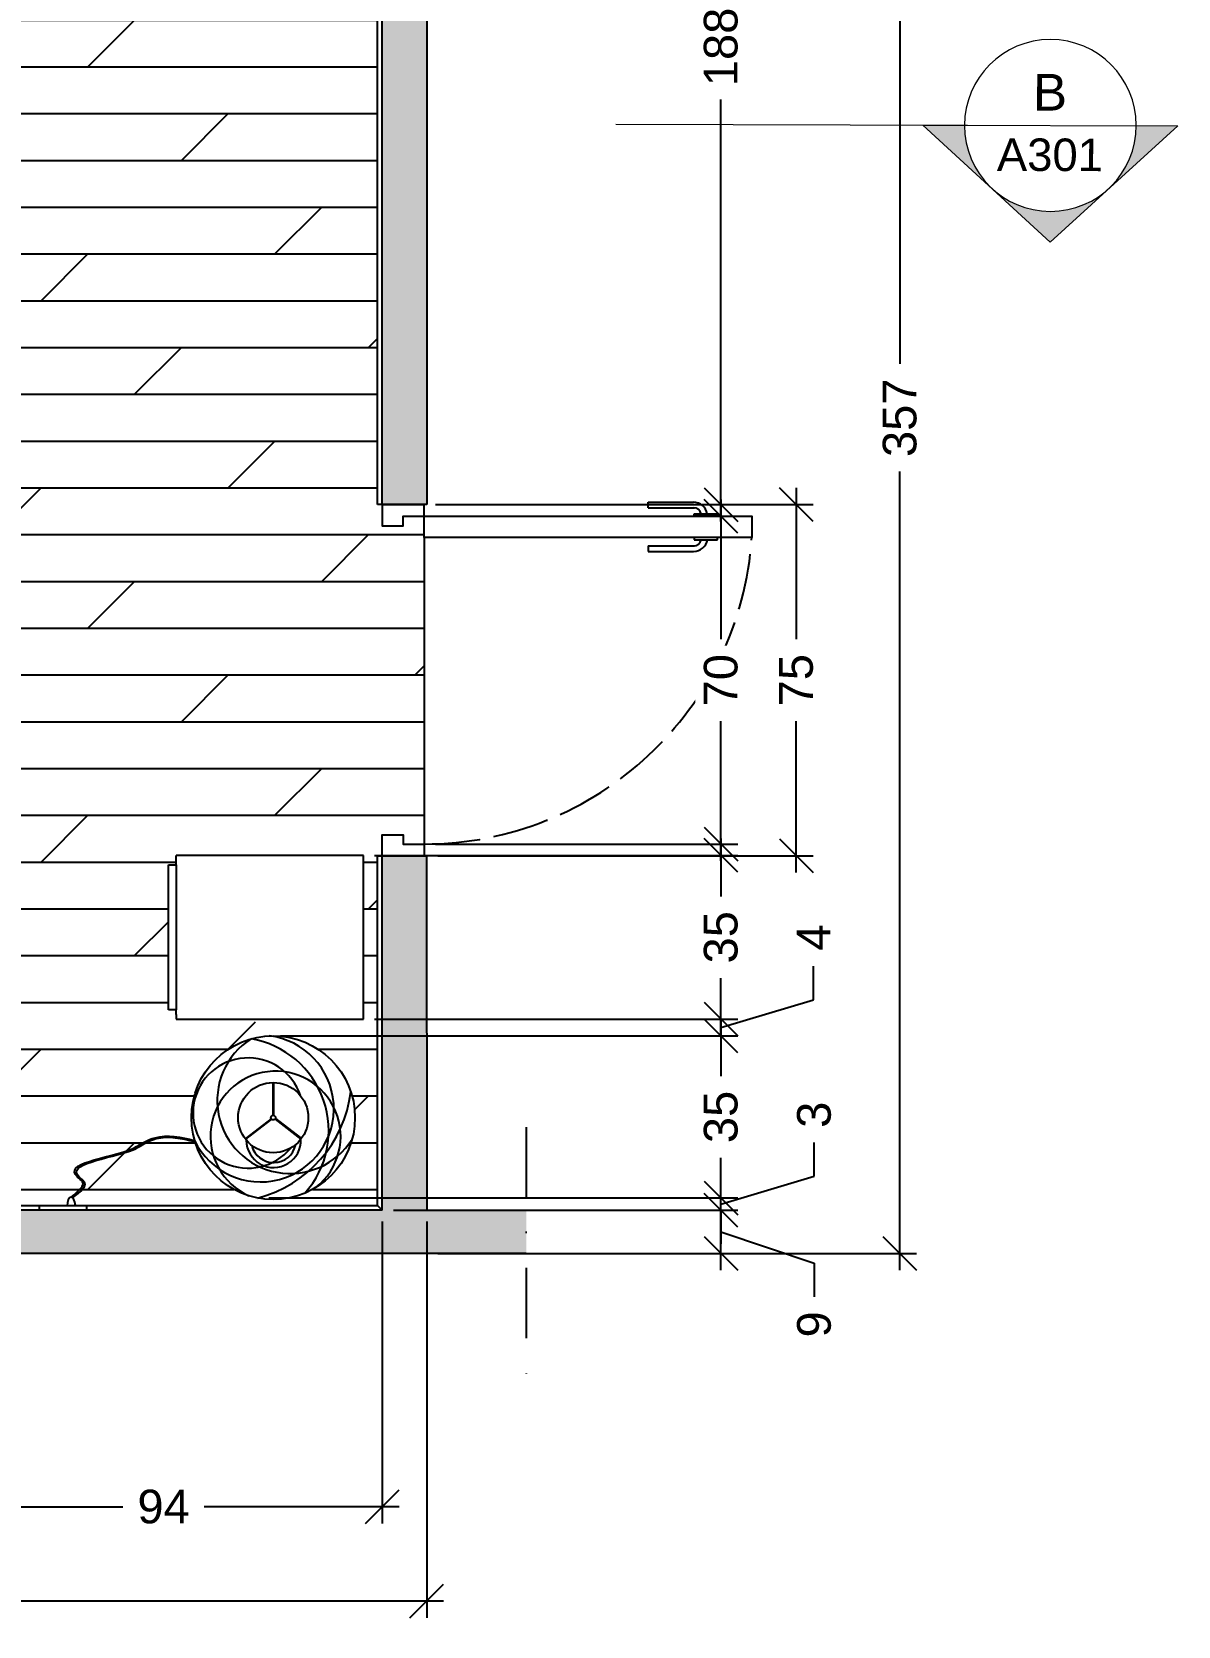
# Model space of a CAD drawing. Header units: inches. Extents: x -368 to 1609, y -918 to 873.
# Drawn here: x 508 to 753.1, y 226.7 to 567.5 of the extents above; entities that cross this region are included whole.
import ezdxf

# ---------------------------------------------------------------- set-up
doc = ezdxf.new("R2010")
doc.units = ezdxf.units.IN
doc.header["$MEASUREMENT"] = 0
doc.linetypes.add('ACAD_ISO02W100', pattern=[15, 12, -3])
doc.linetypes.add('DASHDOT', pattern=[1, 0.5, -0.25, 0, -0.25])
doc.layers.add('A-ANNO-SYMB', color=3, linetype='Continuous', lineweight=18)
doc.styles.add('ARIAL', font='Arial.ttf')
doc.styles.get("Standard").update_dxf_attribs({"font": 'Arial.ttf'})
doc.dimstyles.new('TICK_36', dxfattribs={"dimtxt": 3.6, "dimasz": 3.6, "dimexe": 1.8, "dimexo": 1.2, "dimgap": 1.8, "dimtad": 0, "dimdec": 0, "dimzin": 0, "dimdsep": 46, "dimtxsty": 'ARIAL', "dimblk": 'OBLIQUE', "dimcen": 1.8, "dimdle": 1.8, "dimclrd": 256, "dimclrt": 256, "dimadec": 0, "dimazin": 0, "dimtfac": 1, "dimtdec": 0, "dimtmove": 1, "dimatfit": 3, "dimldrblk": 'OPEN90', "dimfxl": 1, "dimtfill": 1, "dimtolj": 1, "dimtzin": 0, "dimarcsym": 0})

# ---------------------------------------------------------------- blocks, each defined once
blk = doc.blocks.new('Sezioni')
h = blk.add_hatch(color=256)
h.dxf.hatch_style = 1
h.paths.add_polyline_path([(52264, 47220.9), (52417.6, 47220.9, -1), (53052.6, 47220.9), (53206.2, 47220.9), (52735.1, 47651.7)])
blk.add_lwpolyline([(52264, 47220.9), (53206.2, 47220.9), (52735.1, 47651.7)], close=True)
blk.add_circle((52735.1, 47220.9), 317.5)
blk = doc.blocks.new('_Oblique')
at = {"color": 0, "linetype": 'ByBlock', "lineweight": -2}
blk.add_line((-0.5, -0.5), (0.5, 0.5), dxfattribs=at)
blk = doc.blocks.new('*D36')
at = {"color": 0, "lineweight": -2, "transparency": 16777216}
for p, q in [((592.46, 313.18), (592.46, 228.41)), ((260.44, 274.53), (260.44, 228.41))]:
    blk.add_line(p, q, dxfattribs=at)
at = {"lineweight": -2, "transparency": 16777216}
for p, q in [((256.84, 232.01), (414.99, 232.01)), ((596.06, 232.01), (437.91, 232.01))]:
    blk.add_line(p, q, dxfattribs=at)
at = {"layer": 'Defpoints', "color": 0, "transparency": 16777216}
for p in [(592.46, 315.58), (260.44, 276.93), (592.46, 232.01)]:
    blk.add_point(p, dxfattribs=at)
at = {"lineweight": -2, "transparency": 16777216, "xscale": 7.2, "yscale": 7.2, "zscale": 7.2, "rotation": 180}
blk.add_blockref('_Oblique', (260.44, 232.01), dxfattribs=at)
at = {"lineweight": -2, "transparency": 16777216, "xscale": 7.2, "yscale": 7.2, "zscale": 7.2}
blk.add_blockref('_Oblique', (592.46, 232.01), dxfattribs=at)
at = {"transparency": 16777216, "insert": (426.45, 232.01), "char_height": 7.2, "attachment_point": 5, "style": 'ARIAL', "bg_fill": 3, "box_fill_scale": 1.25, "bg_fill_color": 256, "bg_fill_true_color": 13158600, "bg_fill_transparency": 0}
blk.add_mtext('\\A1;332', dxfattribs=at)
blk = doc.blocks.new('_Open90')
at = {"color": 0, "linetype": 'ByBlock', "lineweight": -2}
for p, q in [((-0.5, 0.5), (0, 0)), ((0, 0), (-1, 0)), ((0, 0), (-0.5, -0.5))]:
    blk.add_line(p, q, dxfattribs=at)
blk = doc.blocks.new('*D40')
at = {"color": 0, "lineweight": -2, "transparency": 16777216}
for p, q in [((582.96, 313.18), (582.96, 248.58)), ((489.45, 303.57), (489.45, 248.58))]:
    blk.add_line(p, q, dxfattribs=at)
at = {"lineweight": -2, "transparency": 16777216}
for p, q in [((485.85, 252.18), (527.5, 252.18)), ((586.56, 252.18), (544.91, 252.18))]:
    blk.add_line(p, q, dxfattribs=at)
at = {"layer": 'Defpoints', "color": 0, "transparency": 16777216}
for p in [(582.96, 315.58), (489.45, 305.97), (582.96, 252.18)]:
    blk.add_point(p, dxfattribs=at)
at = {"lineweight": -2, "transparency": 16777216, "xscale": 7.2, "yscale": 7.2, "zscale": 7.2, "rotation": 180}
blk.add_blockref('_Oblique', (489.45, 252.18), dxfattribs=at)
at = {"lineweight": -2, "transparency": 16777216, "xscale": 7.2, "yscale": 7.2, "zscale": 7.2}
blk.add_blockref('_Oblique', (582.96, 252.18), dxfattribs=at)
at = {"transparency": 16777216, "insert": (536.2, 252.18), "char_height": 7.2, "attachment_point": 5, "style": 'ARIAL', "bg_fill": 3, "box_fill_scale": 1.25, "bg_fill_color": 256, "bg_fill_true_color": 13158600, "bg_fill_transparency": 0}
blk.add_mtext('\\A1;94', dxfattribs=at)
blk = doc.blocks.new('*D41')
at = {"lineweight": -2, "transparency": 16777216}
for p, q in [((693.63, 667.22), (693.63, 496.48)), ((693.63, 302.74), (693.63, 473.47))]:
    blk.add_line(p, q, dxfattribs=at)
at = {"color": 0, "lineweight": -2, "transparency": 16777216}
for p, q in [((585.36, 663.62), (697.23, 663.62)), ((594.86, 306.34), (697.23, 306.34))]:
    blk.add_line(p, q, dxfattribs=at)
at = {"layer": 'Defpoints', "color": 0, "transparency": 16777216}
for p in [(582.96, 663.62), (693.63, 663.62), (592.46, 306.34)]:
    blk.add_point(p, dxfattribs=at)
at = {"lineweight": -2, "transparency": 16777216, "xscale": 7.2, "yscale": 7.2, "zscale": 7.2}
for p, rotation in [((693.63, 663.62), 90), ((693.63, 306.34), 270)]:
    blk.add_blockref('_Oblique', p, dxfattribs=dict(at, rotation=rotation))
at = {"transparency": 16777216, "insert": (693.63, 484.98), "char_height": 7.2, "attachment_point": 5, "rotation": 90, "style": 'ARIAL', "bg_fill": 3, "box_fill_scale": 1.25, "bg_fill_color": 256, "bg_fill_true_color": 13158600, "bg_fill_transparency": 0}
blk.add_mtext('\\A1;357', dxfattribs=at)
blk = doc.blocks.new('*D42')
at = {"lineweight": -2, "transparency": 16777216}
for p, q in [((655.37, 302.74), (655.37, 319.18)), ((655.37, 310.96), (675.31, 304.28)), ((675.31, 304.28), (675.31, 297.08))]:
    blk.add_line(p, q, dxfattribs=at)
at = {"color": 0, "lineweight": -2, "transparency": 16777216}
for p, q in [((594.86, 315.58), (658.97, 315.58)), ((594.86, 306.34), (658.97, 306.34))]:
    blk.add_line(p, q, dxfattribs=at)
at = {"layer": 'Defpoints', "color": 0, "transparency": 16777216}
for p in [(592.46, 315.58), (655.37, 315.58), (592.46, 306.34)]:
    blk.add_point(p, dxfattribs=at)
at = {"lineweight": -2, "transparency": 16777216, "xscale": 7.2, "yscale": 7.2, "zscale": 7.2}
for p, rotation in [((655.37, 315.58), 90), ((655.37, 306.34), 270)]:
    blk.add_blockref('_Oblique', p, dxfattribs=dict(at, rotation=rotation))
at = {"transparency": 16777216, "insert": (675.31, 291.17), "char_height": 7.2, "attachment_point": 5, "rotation": 90, "style": 'ARIAL', "bg_fill": 3, "box_fill_scale": 1.25, "bg_fill_color": 256, "bg_fill_true_color": 13158600, "bg_fill_transparency": 0}
blk.add_mtext('\\A1;9', dxfattribs=at)
blk = doc.blocks.new('*D43')
at = {"lineweight": -2, "transparency": 16777216}
for p, q in [((655.37, 356.43), (655.37, 344.22)), ((655.37, 314.59), (655.37, 326.8))]:
    blk.add_line(p, q, dxfattribs=at)
at = {"color": 0, "lineweight": -2, "transparency": 16777216}
for p, q in [((561.19, 352.83), (658.97, 352.83)), ((558.72, 318.19), (658.97, 318.19))]:
    blk.add_line(p, q, dxfattribs=at)
at = {"layer": 'Defpoints', "color": 0, "transparency": 16777216}
for p in [(558.79, 352.83), (556.32, 318.19), (655.37, 318.19)]:
    blk.add_point(p, dxfattribs=at)
at = {"lineweight": -2, "transparency": 16777216, "xscale": 7.2, "yscale": 7.2, "zscale": 7.2}
for p, rotation in [((655.37, 352.83), 90), ((655.37, 318.19), 270)]:
    blk.add_blockref('_Oblique', p, dxfattribs=dict(at, rotation=rotation))
at = {"transparency": 16777216, "insert": (655.37, 335.51), "char_height": 7.2, "attachment_point": 5, "rotation": 90, "style": 'ARIAL', "bg_fill": 3, "box_fill_scale": 1.25, "bg_fill_color": 256, "bg_fill_true_color": 13158600, "bg_fill_transparency": 0}
blk.add_mtext('\\A1;35', dxfattribs=at)
blk = doc.blocks.new('*D44')
at = {"lineweight": -2, "transparency": 16777216}
for p, q in [((675.17, 360.56), (675.17, 367.76)), ((655.37, 356.42), (655.37, 363.62)), ((655.37, 354.62), (675.17, 360.56)), ((655.37, 352.83), (655.37, 356.42)), ((655.37, 352.83), (655.37, 356.42)), ((655.37, 352.83), (655.37, 345.63))]:
    blk.add_line(p, q, dxfattribs=at)
at = {"color": 0, "lineweight": -2, "transparency": 16777216}
for p, q in [((581.32, 356.42), (658.97, 356.42)), ((562.88, 352.83), (658.97, 352.83))]:
    blk.add_line(p, q, dxfattribs=at)
at = {"layer": 'Defpoints', "color": 0, "transparency": 16777216}
for p in [(578.92, 356.42), (655.37, 356.42), (560.48, 352.83)]:
    blk.add_point(p, dxfattribs=at)
at = {"lineweight": -2, "transparency": 16777216, "xscale": 7.2, "yscale": 7.2, "zscale": 7.2}
for p, rotation in [((655.37, 356.42), 270), ((655.37, 352.83), 90)]:
    blk.add_blockref('_Oblique', p, dxfattribs=dict(at, rotation=rotation))
at = {"transparency": 16777216, "insert": (675.17, 373.87), "char_height": 7.2, "attachment_point": 5, "rotation": 90, "style": 'ARIAL', "bg_fill": 3, "box_fill_scale": 1.25, "bg_fill_color": 256, "bg_fill_true_color": 13158600, "bg_fill_transparency": 0}
blk.add_mtext('\\A1;4', dxfattribs=at)
blk = doc.blocks.new('*D45')
at = {"lineweight": -2, "transparency": 16777216}
for p, q in [((675.31, 322.87), (675.31, 330.07)), ((655.37, 318.19), (655.37, 325.39)), ((655.37, 316.88), (675.31, 322.87)), ((655.37, 315.58), (655.37, 318.19)), ((655.37, 315.58), (655.37, 318.19)), ((655.37, 315.58), (655.37, 308.38))]:
    blk.add_line(p, q, dxfattribs=at)
at = {"color": 0, "lineweight": -2, "transparency": 16777216}
for p, q in [((558.72, 318.19), (658.97, 318.19)), ((585.36, 315.58), (658.97, 315.58))]:
    blk.add_line(p, q, dxfattribs=at)
at = {"layer": 'Defpoints', "color": 0, "transparency": 16777216}
for p in [(556.32, 318.19), (655.37, 318.19), (582.96, 315.58)]:
    blk.add_point(p, dxfattribs=at)
at = {"lineweight": -2, "transparency": 16777216, "xscale": 7.2, "yscale": 7.2, "zscale": 7.2}
for p, rotation in [((655.37, 318.19), 270), ((655.37, 315.58), 90)]:
    blk.add_blockref('_Oblique', p, dxfattribs=dict(at, rotation=rotation))
at = {"transparency": 16777216, "insert": (675.31, 335.98), "char_height": 7.2, "attachment_point": 5, "rotation": 90, "style": 'ARIAL', "bg_fill": 3, "box_fill_scale": 1.25, "bg_fill_color": 256, "bg_fill_true_color": 13158600, "bg_fill_transparency": 0}
blk.add_mtext('\\A1;3', dxfattribs=at)
blk = doc.blocks.new('*D46')
at = {"lineweight": -2, "transparency": 16777216}
for p, q in [((671.48, 470.01), (671.48, 437.63)), ((671.48, 387.74), (671.48, 420.12))]:
    blk.add_line(p, q, dxfattribs=at)
at = {"color": 0, "lineweight": -2, "transparency": 16777216}
for p, q in [((594.33, 466.41), (675.08, 466.41)), ((594.83, 391.34), (675.08, 391.34))]:
    blk.add_line(p, q, dxfattribs=at)
at = {"layer": 'Defpoints', "color": 0, "transparency": 16777216}
for p in [(591.93, 466.41), (671.48, 466.41), (592.43, 391.34)]:
    blk.add_point(p, dxfattribs=at)
at = {"lineweight": -2, "transparency": 16777216, "xscale": 7.2, "yscale": 7.2, "zscale": 7.2}
for p, rotation in [((671.48, 466.41), 90), ((671.48, 391.34), 270)]:
    blk.add_blockref('_Oblique', p, dxfattribs=dict(at, rotation=rotation))
at = {"transparency": 16777216, "insert": (671.48, 428.88), "char_height": 7.2, "attachment_point": 5, "rotation": 90, "style": 'ARIAL', "bg_fill": 3, "box_fill_scale": 1.25, "bg_fill_color": 256, "bg_fill_true_color": 13158600, "bg_fill_transparency": 0}
blk.add_mtext('\\A1;75', dxfattribs=at)
blk = doc.blocks.new('*D47')
at = {"lineweight": -2, "transparency": 16777216}
for p, q in [((655.37, 395.02), (655.37, 382.63)), ((655.37, 352.82), (655.37, 365.21))]:
    blk.add_line(p, q, dxfattribs=at)
at = {"color": 0, "lineweight": -2, "transparency": 16777216}
for p, q in [((581.32, 391.42), (658.97, 391.42)), ((581.32, 356.42), (658.97, 356.42))]:
    blk.add_line(p, q, dxfattribs=at)
at = {"layer": 'Defpoints', "color": 0, "transparency": 16777216}
for p in [(578.92, 391.42), (655.37, 391.42), (578.92, 356.42)]:
    blk.add_point(p, dxfattribs=at)
at = {"lineweight": -2, "transparency": 16777216, "xscale": 7.2, "yscale": 7.2, "zscale": 7.2}
for p, rotation in [((655.37, 391.42), 90), ((655.37, 356.42), 270)]:
    blk.add_blockref('_Oblique', p, dxfattribs=dict(at, rotation=rotation))
at = {"transparency": 16777216, "insert": (655.37, 373.92), "char_height": 7.2, "attachment_point": 5, "rotation": 90, "style": 'ARIAL', "bg_fill": 3, "box_fill_scale": 1.25, "bg_fill_color": 256, "bg_fill_true_color": 13158600, "bg_fill_transparency": 0}
blk.add_mtext('\\A1;35', dxfattribs=at)
blk = doc.blocks.new('*D48')
at = {"lineweight": -2, "transparency": 16777216}
for p, q in [((655.37, 467.51), (655.37, 437.63)), ((655.37, 390.24), (655.37, 420.12))]:
    blk.add_line(p, q, dxfattribs=at)
at = {"color": 0, "lineweight": -2, "transparency": 16777216}
for p, q in [((594.33, 463.91), (658.97, 463.91)), ((594.33, 393.84), (658.97, 393.84))]:
    blk.add_line(p, q, dxfattribs=at)
at = {"layer": 'Defpoints', "color": 0, "transparency": 16777216}
for p in [(591.93, 463.91), (655.37, 463.91), (591.93, 393.84)]:
    blk.add_point(p, dxfattribs=at)
at = {"lineweight": -2, "transparency": 16777216, "xscale": 7.2, "yscale": 7.2, "zscale": 7.2}
for p, rotation in [((655.37, 463.91), 90), ((655.37, 393.84), 270)]:
    blk.add_blockref('_Oblique', p, dxfattribs=dict(at, rotation=rotation))
at = {"transparency": 16777216, "insert": (655.37, 428.88), "char_height": 7.2, "attachment_point": 5, "rotation": 90, "style": 'ARIAL', "bg_fill": 3, "box_fill_scale": 1.25, "bg_fill_color": 256, "bg_fill_true_color": 13158600, "bg_fill_transparency": 0}
blk.add_mtext('\\A1;70', dxfattribs=at)
blk = doc.blocks.new('*D49')
at = {"lineweight": -2, "transparency": 16777216}
for p, q in [((655.37, 658.21), (655.37, 575.47)), ((655.37, 462.81), (655.37, 553.05))]:
    blk.add_line(p, q, dxfattribs=at)
at = {"color": 0, "lineweight": -2, "transparency": 16777216}
for p, q in [((594.87, 654.61), (658.97, 654.61)), ((594.87, 466.41), (658.97, 466.41))]:
    blk.add_line(p, q, dxfattribs=at)
at = {"layer": 'Defpoints', "color": 0, "transparency": 16777216}
for p in [(592.47, 654.61), (655.37, 654.61), (592.47, 466.41)]:
    blk.add_point(p, dxfattribs=at)
at = {"lineweight": -2, "transparency": 16777216, "xscale": 7.2, "yscale": 7.2, "zscale": 7.2}
for p, rotation in [((655.37, 654.61), 90), ((655.37, 466.41), 270)]:
    blk.add_blockref('_Oblique', p, dxfattribs=dict(at, rotation=rotation))
at = {"transparency": 16777216, "insert": (655.37, 564.26), "char_height": 7.2, "attachment_point": 5, "rotation": 90, "style": 'ARIAL', "bg_fill": 3, "box_fill_scale": 1.25, "bg_fill_color": 256, "bg_fill_true_color": 13158600, "bg_fill_transparency": 0}
blk.add_mtext('\\A1;188', dxfattribs=at)

msp = doc.modelspace()

# ---------------------------------------------------------------- hatches: boundary and pattern name
h = msp.add_hatch(color=5)
h.dxf.hatch_style = 1
h.paths.add_polyline_path([(592.47, 681.72), (582.96, 681.72), (582.96, 663.62), (581.46, 663.62), (581.46, 654.61), (582.96, 654.61), (582.92, 466.41), (582.92, 466.41), (591.93, 466.41), (592.47, 466.41), (592.47, 548.3)])
h = msp.add_hatch()
h.set_pattern_fill('DOLMIT', color=5, scale=40)
h.paths.add_polyline_path([(489.74, 540.84), (489.74, 542.84), (498.74, 542.84), (498.74, 368.84), (489.74, 368.84), (489.74, 370.84), (296.74, 370.84), (296.74, 368.84), (287.74, 368.84), (287.74, 542.84), (296.74, 542.84), (296.74, 540.84)], flags=16)
edge = h.paths.add_edge_path(flags=0)
edge.add_line((356.05, 535.46), (356.05, 375.46))
edge.add_line((356.05, 375.46), (332.49, 375.46))
edge.add_line((332.49, 375.46), (332.49, 380.68))
edge.add_line((332.49, 380.68), (303.3, 380.68))
edge.add_arc((303.3, 386.27), 5.58, 180, 270, ccw=False)
edge.add_line((297.72, 386.27), (297.72, 448.66))
edge.add_arc((303.3, 448.66), 5.58, 90, 180, ccw=False)
edge.add_line((303.3, 454.24), (332.49, 454.24))
edge.add_line((332.49, 454.24), (332.49, 457.69))
edge.add_line((332.49, 457.69), (303.36, 457.69))
edge.add_arc((303.36, 463.27), 5.58, 180, 270, ccw=False)
edge.add_line((297.78, 463.27), (297.78, 525.67))
edge.add_arc((303.36, 525.67), 5.58, 90, 180, ccw=False)
edge.add_line((303.36, 531.25), (332.49, 531.25))
edge.add_line((332.49, 531.25), (332.49, 535.46))
edge.add_line((332.49, 535.46), (356.05, 535.46))
h.paths.add_polyline_path([(329.8, 363.79), (329.8, 323.79), (289.8, 323.79), (289.8, 363.79)], flags=16)
h.paths.add_polyline_path([(538.92, 390.86), (578.92, 390.86), (578.92, 355.86), (538.92, 355.86), (538.92, 356.86), (538.92, 357.86), (537.22, 357.86), (537.22, 388.86), (538.92, 388.86)], flags=16)
edge = h.paths.add_edge_path(flags=16)
edge.add_arc((559.64, 335.36), 17.49, 0, 360)
edge = h.paths.add_edge_path(flags=0)
edge.add_arc((563.28, 339.03), 15.61, 122.2996, 147.6616, ccw=False)
edge.add_arc((551.56, 332.55), 19.95, 28.2931, 80.2433, ccw=False)
edge.add_arc((560.14, 331.37), 13.93, -17.5797, 49.818, ccw=False)
edge.add_arc((563.28, 339.03), 15.61, 273.7737, 310.5245, ccw=False)
edge.add_arc((556.95, 337.28), 15.66, 235.5962, 297.9972, ccw=False)
edge.add_arc((560.14, 331.37), 13.93, 197.4314, 210.2193, ccw=False)
edge.add_arc((554.28, 336.35), 11.79, 110.8156, 230.9541, ccw=False)
edge = h.paths.add_edge_path(flags=0)
edge.add_arc((559.64, 335.36), 7.5, 322.3612, 360, ccw=False)
edge.add_arc((559.73, 330.55), 5.85, -180.0712, 2.2763, ccw=False)
edge.add_arc((559.64, 335.36), 7.5, 180, 219.8439, ccw=False)
edge.add_arc((559.64, 335.36), 7.5, 0, 180, ccw=False)
edge = h.paths.add_edge_path(flags=0)
edge.add_arc((559.64, 335.36), 0.5, 0, 360)
edge = h.paths.add_edge_path(flags=17)
edge.add_line((574.45, 654.61), (509.89, 654.61))
edge.add_arc((580.37, 654.77), 70.48, 180.1324, 265.1843)
edge.add_line((574.45, 584.54), (574.45, 654.61))
h.paths.add_polyline_path([(295.07, 598.68), (295.07, 600.68), (333.02, 600.68), (333.02, 599.68), (332.07, 599.68), (332.07, 598.68)], flags=16)
h.paths.add_polyline_path([(295.07, 599.68), (295.07, 600.68), (333.02, 600.68), (333.02, 599.68), (372.07, 599.68), (372.07, 649.68), (294.07, 649.68), (294.07, 599.68)], flags=16)
h.paths.add_polyline_path([(439.73, 320.2), (440.16, 320.23), (440.59, 320.2), (441.02, 320.13), (441.41, 320.01), (441.77, 319.85), (442.08, 319.65), (442.33, 319.42), (442.51, 319.17), (442.62, 318.9), (442.66, 318.62), (437.66, 318.62), (437.7, 318.9), (437.81, 319.17), (438, 319.42), (438.25, 319.65), (438.55, 319.85), (438.91, 320.01), (439.31, 320.13)], flags=16)
edge = h.paths.add_edge_path()
edge.add_line((491.45, 325.58), (491.45, 316.58))
edge.add_line((491.45, 316.58), (581.94, 316.58))
edge.add_line((581.94, 316.58), (581.94, 391.34))
edge.add_line((581.94, 391.34), (582.92, 391.34))
edge.add_line((582.92, 391.34), (582.92, 395.84))
edge.add_line((582.92, 395.84), (587.42, 395.84))
edge.add_line((587.42, 395.84), (587.42, 393.84))
edge.add_line((587.42, 393.84), (591.93, 393.84))
edge.add_line((591.93, 393.84), (591.93, 459.41))
edge.add_line((591.93, 459.41), (591.93, 463.91))
edge.add_line((591.93, 463.91), (587.42, 463.91))
edge.add_line((587.42, 463.91), (587.42, 461.91))
edge.add_line((587.42, 461.91), (582.92, 461.91))
edge.add_line((582.92, 461.91), (582.92, 466.41))
edge.add_line((582.92, 466.41), (581.92, 466.41))
edge.add_line((581.92, 466.41), (581.92, 654.61))
edge.add_line((581.92, 654.61), (578.95, 654.61))
edge.add_line((578.95, 654.61), (578.95, 584.54))
edge.add_line((578.95, 584.54), (574.45, 584.54))
edge.add_arc((580.37, 654.77), 70.48, 180.1324, 265.1843, ccw=False)
edge.add_line((509.89, 654.61), (507.39, 654.61))
edge.add_line((507.39, 654.61), (507.66, 587.47))
edge.add_line((507.66, 587.47), (383.29, 587.47))
edge.add_line((383.29, 587.47), (383.29, 651.54))
edge.add_line((383.29, 651.54), (281.47, 651.54))
edge.add_line((281.47, 651.54), (281.47, 316.58))
edge.add_line((281.47, 316.58), (394.79, 316.58))
edge.add_line((394.79, 316.58), (394.79, 325.58))
edge.add_line((394.79, 325.58), (491.45, 325.58))
h.paths.add_polyline_path([(440.92, 316.58), (440.92, 318.62), (442.66, 318.62), (442.62, 318.9), (442.51, 319.17), (442.33, 319.42), (442.08, 319.65), (441.77, 319.85), (441.41, 320.01), (441.02, 320.13), (440.59, 320.2), (440.16, 320.23), (439.73, 320.2), (439.31, 320.13), (438.91, 320.01), (438.55, 319.85), (438.25, 319.65), (438, 319.42), (437.81, 319.17), (437.7, 318.9), (437.66, 318.62), (439.27, 318.62), (439.27, 316.58)])
h = msp.add_hatch(color=5)
h.dxf.hatch_style = 1
h.paths.add_polyline_path([(489.45, 314.58), (489.45, 306.34), (613.75, 306.34), (613.75, 315.58), (592.46, 315.58), (592.43, 391.34), (582.96, 391.34), (582.96, 315.58), (489.45, 315.58), (489.45, 314.58)])

# ---------------------------------------------------------------- linework, layer by layer
at = {"color": 1}
for p, q in [((592.47, 681.72), (592.47, 548.3)), ((582.96, 548.3), (582.96, 654.61)), ((582.92, 466.41), (582.96, 548.3)), ((582.96, 548.3), (582.96, 548.3)), ((592.47, 548.3), (592.47, 466.41)), ((582.92, 466.41), (591.93, 466.41)), ((583.92, 466.41), (582.92, 466.41)), ((592.47, 466.41), (582.92, 466.41)), ((582.96, 391.34), (592.43, 391.34)), ((582.96, 315.58), (582.96, 391.34)), ((582.96, 391.34), (583.96, 391.34)), ((582.96, 391.34), (592.43, 391.34)), ((592.43, 391.34), (592.46, 315.58)), ((582.96, 315.58), (489.45, 315.58)), ((592.46, 315.58), (613.75, 315.58)), ((613.75, 306.34), (489.45, 306.34))]:
    msp.add_line(p, q, dxfattribs=at)
at = {"color": 252}
for p, q in [((581.92, 466.41), (581.92, 654.61)), ((582.92, 466.41), (581.92, 466.41)), ((537.22, 358.42), (537.22, 389.42)), ((537.22, 389.42), (538.92, 389.42)), ((578.92, 391.42), (538.92, 391.42)), ((538.92, 389.42), (538.92, 391.42)), ((538.92, 389.42), (538.92, 358.42)), ((578.92, 356.42), (578.92, 391.42)), ((581.94, 316.58), (581.94, 391.34)), ((581.94, 391.34), (582.92, 391.34)), ((538.92, 358.42), (537.22, 358.42)), ((538.92, 357.42), (538.92, 358.42)), ((538.92, 357.42), (538.92, 356.42)), ((538.92, 356.42), (578.92, 356.42)), ((559.64, 335.86), (559.64, 342.86)), ((559.74, 335.85), (559.74, 342.86)), ((559.2, 335.12), (553.65, 330.84)), ((559.25, 335.04), (553.71, 330.77)), ((560.03, 335.05), (565.58, 330.78)), ((560.11, 335.19), (565.67, 330.9)), ((491.45, 316.58), (581.94, 316.58)), ((582.96, 315.58), (581.94, 316.58))]:
    msp.add_line(p, q, dxfattribs=at)
at = {"color": 6}
for p, q in [((639.8, 466.91), (649.5, 466.91)), ((639.8, 465.71), (639.8, 466.91)), ((639.8, 465.71), (649.7, 465.71)), ((649.65, 463.91), (649.65, 464.41)), ((649.65, 464.41), (654.65, 464.41)), ((651.15, 463.91), (649.65, 463.91)), ((652.5, 463.91), (651.15, 463.91)), ((654.65, 463.91), (652.5, 463.91)), ((654.65, 464.41), (654.65, 463.91)), ((639.81, 457.6), (649.71, 457.6)), ((639.81, 457.6), (639.81, 456.4)), ((651.16, 459.4), (649.66, 459.4)), ((649.66, 459.4), (649.66, 458.9)), ((651.16, 459.4), (649.66, 459.4)), ((651.16, 459.4), (649.66, 459.4)), ((649.66, 458.9), (654.66, 458.9)), ((652.52, 459.4), (651.16, 459.4)), ((652.52, 459.4), (651.16, 459.4)), ((652.52, 459.4), (651.16, 459.4)), ((654.66, 459.4), (652.52, 459.4)), ((654.66, 458.9), (654.66, 459.4)), ((639.81, 456.4), (649.52, 456.4)), ((509.69, 315.58), (509.69, 316.58)), ((509.69, 316.58), (519.69, 316.58)), ((519.69, 316.58), (519.69, 315.58))]:
    msp.add_line(p, q, dxfattribs=at)
at = {"color": 2}
msp.add_line((591.93, 459.41), (591.93, 393.84), dxfattribs=at)
at = {"color": 4, "linetype": 'DASHDOT', "ltscale": 30}
msp.add_line((613.75, 333.35), (613.76, 274.86), dxfattribs=at)
at = {"color": 2}
for points in [[(591.93, 463.91), (591.93, 466.41), (582.92, 466.41), (582.92, 461.91), (587.42, 461.91), (587.42, 463.91), (591.93, 463.91)], [(661.99, 459.41), (591.93, 459.41), (591.93, 463.91), (661.99, 463.91), (661.99, 459.41)], [(591.93, 393.84), (591.93, 391.34), (582.92, 391.34), (582.92, 395.84), (587.42, 395.84), (587.42, 393.84), (591.93, 393.84)]]:
    msp.add_lwpolyline(points, dxfattribs=at)
at = {"color": 252}
for radius in [17.49, 7.5, 0.5]:
    msp.add_circle((559.64, 335.36), radius, dxfattribs=at)
at = {"color": 6}
for centre, radius, start, end in [((649.5, 463.91), 3, 9.5941, 90), ((649.6, 464.15), 1.57, 9.7203, 93.5226), ((649.52, 459.4), 3, 270, 350.4059), ((649.61, 459.17), 1.57, 266.4774, 350.2797)]:
    msp.add_arc(centre, radius, start, end, dxfattribs=at)
at = {"color": 2, "linetype": 'ACAD_ISO02W100'}
msp.add_arc((591.82, 464.18), 70.34, 270.0864, 356.1093, dxfattribs=at)
at = {"color": 252}
for centre, radius, start, end in [((556.95, 337.28), 15.66, 205.599, 83.2636), ((563.28, 339.03), 15.61, 122.4423, 327.9699), ((551.56, 332.55), 19.95, 318.1619, 80.1682), ((554.28, 336.35), 11.79, 18.423, 320.553), ((560.14, 331.37), 13.93, 308.4891, 245.9043), ((549.6, 344.16), 26.83, 284.4939, 352.9771), ((559.73, 330.55), 5.85, 179.9288, 2.2763), ((559.73, 330.55), 4.81, 193.4546, 348.7505)]:
    msp.add_arc(centre, radius, start, end, dxfattribs=at)
msp.add_ellipse((516.46, 316.26), major_axis=(0.05, -2.09), ratio=0.429278, start_param=7.981773, end_param=10.862666, dxfattribs=at)
msp.add_spline([(529.83, 328.82), (534.37, 331.08), (542.83, 330.51)], degree=3, dxfattribs=at)
for points, knots in [([(530.05, 328.61), (531.54, 329.53), (535.47, 331.96), (540.05, 330.94), (542.92, 330.23)], [0, 0, 0, 0, 5.078362, 13.442751, 13.442751, 13.442751, 13.442751]), ([(516.43, 318.35), (518.13, 319.88), (519.89, 321.11), (513.55, 325.62), (523.82, 326.48), (529.83, 328.82)], [0.130926, 0.130926, 0.130926, 0.130926, 3.902882, 5.373315, 19.37439, 19.37439, 19.37439, 19.37439]), ([(516.74, 318.22), (518.5, 319.57), (520.37, 320.99), (514.14, 325.46), (524.06, 326.35), (530.05, 328.61)], [0.141719, 0.141719, 0.141719, 0.141719, 4.322143, 5.792575, 19.605709, 19.605709, 19.605709, 19.605709])]:
    msp.add_open_spline(points, degree=3, knots=knots, dxfattribs=at)
at = {"layer": 'A-ANNO-SYMB'}
msp.add_line((632.9, 547.74), (708.12, 547.53), dxfattribs=at)

# ---------------------------------------------------------------- block references
at = {"layer": 'A-ANNO-SYMB', "xscale": -0.05786207383373582, "yscale": 0.05786207383373575, "zscale": 0.05786207383373575, "rotation": 179.8362413498016}
msp.add_blockref('Sezioni', (-2317.71, 3288.48), dxfattribs=at)

# ---------------------------------------------------------------- texts
at = {"layer": 'A-ANNO-SYMB'}
for s, height, rotation, p in [('B', 7.84, 359.6725, (722.07, 550.67)), ('A301', 6.953, 359.8362, (714.38, 537.76))]:
    msp.add_text(s, height=height, rotation=rotation, dxfattribs=at).set_placement(p)

# ---------------------------------------------------------------- next in the draw order: dimensions: what is measured, and where the dimension line sits
at = {"color": 3}
dim = msp.add_linear_dim(base=(592.46, 232.01), p1=(260.44, 276.93), p2=(592.46, 315.58), dimstyle='TICK_36', override={"dimscale": 2}, dxfattribs=at)
dim.commit()
dim.dimension.update_dxf_attribs({"geometry": '*D36', "text_midpoint": (426.45, 232.01)})

# ---------------------------------------------------------------- next in the draw order: dimensions: what is measured, and where the dimension line sits
dim = msp.add_linear_dim(base=(582.96, 252.18), p1=(489.45, 305.97), p2=(582.96, 315.58), dimstyle='TICK_36', override={"dimscale": 2}, dxfattribs=at)
dim.commit()
dim.dimension.update_dxf_attribs({"geometry": '*D40', "text_midpoint": (536.2, 252.18)})

# ---------------------------------------------------------------- next in the draw order: dimensions: what is measured, and where the dimension line sits
dim = msp.add_linear_dim(base=(693.63, 663.62), p1=(592.46, 306.34), p2=(582.96, 663.62), angle=90, dimstyle='TICK_36', override={"dimscale": 2}, dxfattribs=at)
dim.commit()
dim.dimension.update_dxf_attribs({"geometry": '*D41', "text_midpoint": (693.63, 484.98)})

# ---------------------------------------------------------------- next in the draw order: dimensions: what is measured, and where the dimension line sits
dim = msp.add_linear_dim(base=(671.48, 466.41), p1=(592.43, 391.34), p2=(591.93, 466.41), angle=90, dimstyle='TICK_36', override={"dimscale": 2}, dxfattribs=at)
dim.commit()
dim.dimension.update_dxf_attribs({"geometry": '*D46', "text_midpoint": (671.48, 428.88)})
dim = msp.add_linear_dim(base=(655.37, 315.58), p1=(592.46, 306.34), p2=(592.46, 315.58), angle=90, dimstyle='TICK_36', override={"dimscale": 2}, dxfattribs=at)
dim.commit()
dim.dimension.update_dxf_attribs({"geometry": '*D42', "text_midpoint": (675.31, 293.48), "dimtype": 160})

# ---------------------------------------------------------------- next in the draw order: dimensions: what is measured, and where the dimension line sits
dim = msp.add_linear_dim(base=(655.37, 318.19), p1=(558.79, 352.83), p2=(556.32, 318.19), angle=90, dimstyle='TICK_36', override={"dimscale": 2}, dxfattribs=at)
dim.commit()
dim.dimension.update_dxf_attribs({"geometry": '*D43', "text_midpoint": (655.37, 335.51)})

# ---------------------------------------------------------------- next in the draw order: dimensions: what is measured, and where the dimension line sits
for base, p1, p2, picture, middle in [((655.37, 356.42), (560.48, 352.83), (578.92, 356.42), '*D44', (675.17, 371.36)), ((655.37, 318.19), (582.96, 315.58), (556.32, 318.19), '*D45', (675.31, 333.67))]:
    dim = msp.add_linear_dim(base=base, p1=p1, p2=p2, angle=90, dimstyle='TICK_36', override={"dimscale": 2}, dxfattribs=at)
    dim.commit()
    dim.dimension.update_dxf_attribs({"geometry": picture, "text_midpoint": middle})

# ---------------------------------------------------------------- next in the draw order: dimensions: what is measured, and where the dimension line sits
dim = msp.add_linear_dim(base=(655.37, 391.42), p1=(578.92, 356.42), p2=(578.92, 391.42), angle=90, dimstyle='TICK_36', override={"dimscale": 2}, dxfattribs=at)
dim.commit()
dim.dimension.update_dxf_attribs({"geometry": '*D47', "text_midpoint": (655.37, 373.92)})

# ---------------------------------------------------------------- next in the draw order: dimensions: what is measured, and where the dimension line sits
dim = msp.add_linear_dim(base=(655.37, 463.91), p1=(591.93, 393.84), p2=(591.93, 463.91), angle=90, dimstyle='TICK_36', override={"dimscale": 2}, dxfattribs=at)
dim.commit()
dim.dimension.update_dxf_attribs({"geometry": '*D48', "text_midpoint": (655.37, 428.88)})

# ---------------------------------------------------------------- next in the draw order: dimensions: what is measured, and where the dimension line sits
dim = msp.add_linear_dim(base=(655.37, 654.61), p1=(592.47, 466.41), p2=(592.47, 654.61), angle=90, dimstyle='TICK_36', override={"dimscale": 2}, dxfattribs=at)
dim.commit()
dim.dimension.update_dxf_attribs({"geometry": '*D49', "text_midpoint": (655.37, 564.26), "dimtype": 160})

doc.saveas('drawing.dxf')
